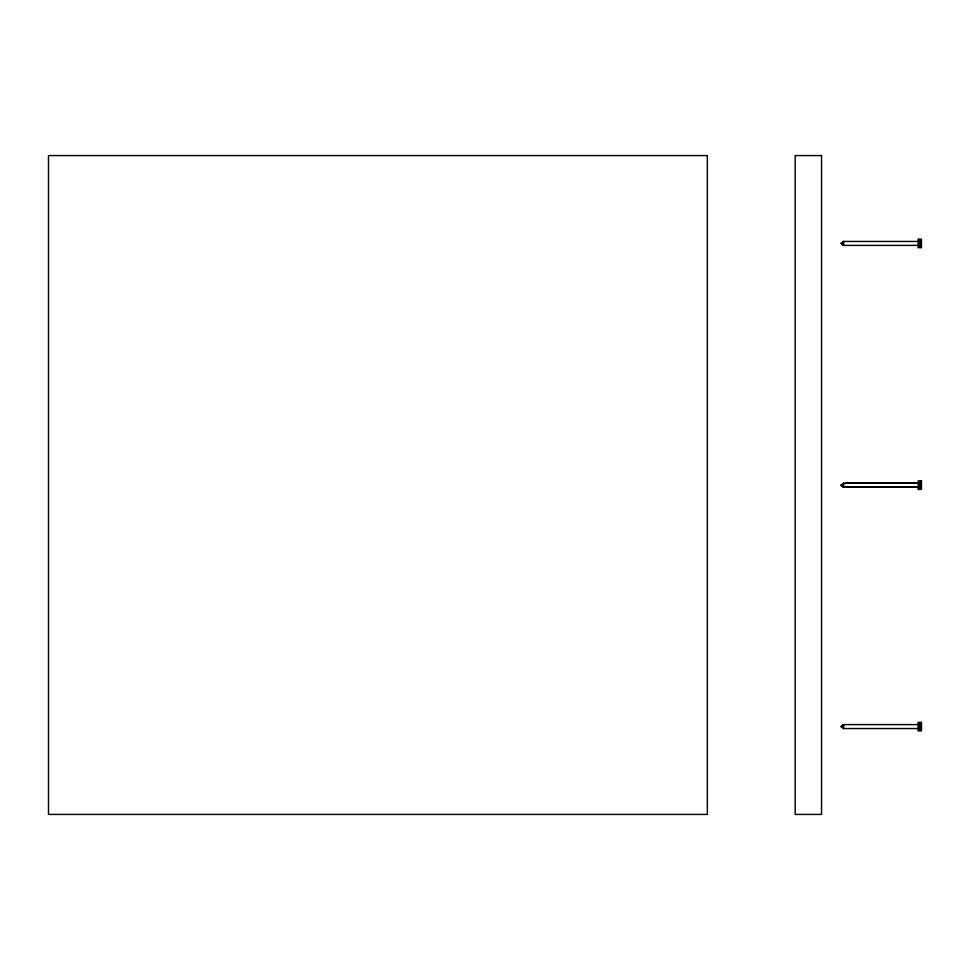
<?xml version="1.0" encoding="UTF-8"?>
<svg xmlns="http://www.w3.org/2000/svg" width="970" height="970" viewBox="0 0 970 970"><rect width="100%" height="100%" fill="white"/><g stroke="black" fill="none" stroke-linecap="round" stroke-linejoin="round"><path stroke-width="1.45" d="M920.36 245.398L843.5 245.398L841.305 243.421L843.5 241.445L920.36 241.445M918.166 487.195L843.5 487.195L841.305 485.218L843.5 483.242L920.36 483.072L845.694 483.024L845.694 483.654M920.397 728.555L843.5 728.555L841.305 726.578L843.5 724.602L920.397 724.602M843.5 241.445L843.5 245.398L841.305 243.421L843.5 241.518M843.5 487.134L841.305 485.218L843.5 483.315M843.5 728.482L841.305 726.578L843.5 724.663L843.5 728.555M843.5 245.143L841.305 243.421L843.5 241.712M843.5 486.928L841.305 485.218L843.5 483.509M843.5 728.288L841.305 726.578L843.5 724.857M843.5 244.828L841.305 243.421L843.5 242.027M843.5 486.625L841.305 485.218L843.5 483.824M843.5 727.973L841.305 726.578L843.5 725.172M843.5 244.416L841.305 243.421L843.5 242.439M843.5 486.212L841.305 485.218L843.5 484.236M843.5 727.561L841.305 726.578L843.5 725.584M843.5 243.943L841.305 243.421L843.5 242.912M843.5 485.727L841.305 485.218L843.5 484.709M843.5 727.088L841.305 726.578L843.5 726.057M841.305 243.421L843.5 243.421M841.305 485.218L843.5 485.218M920.36 486.976L845.694 487.025L845.694 486.394M841.305 726.578L843.5 726.578M921.464 239.032L921.464 247.823M921.464 480.611L921.464 489.438M921.464 722.177L921.5 730.968M920.36 239.032L920.36 247.823M920.36 480.611L920.36 489.438M920.36 722.177L920.397 730.968M919.269 239.032L919.269 247.823M919.269 480.829L919.269 489.62M919.269 722.177L919.269 730.968M918.166 239.032L918.166 247.823M918.166 480.829L918.166 489.62M918.166 722.177L918.166 730.968M843.5 483.242L843.5 487.195M707.336 155.576L48.5 155.576L48.5 814.424L707.336 814.424L707.336 155.576M821.541 155.576L795.182 155.576L795.182 814.424L821.541 814.424L821.541 155.576"/></g></svg>
